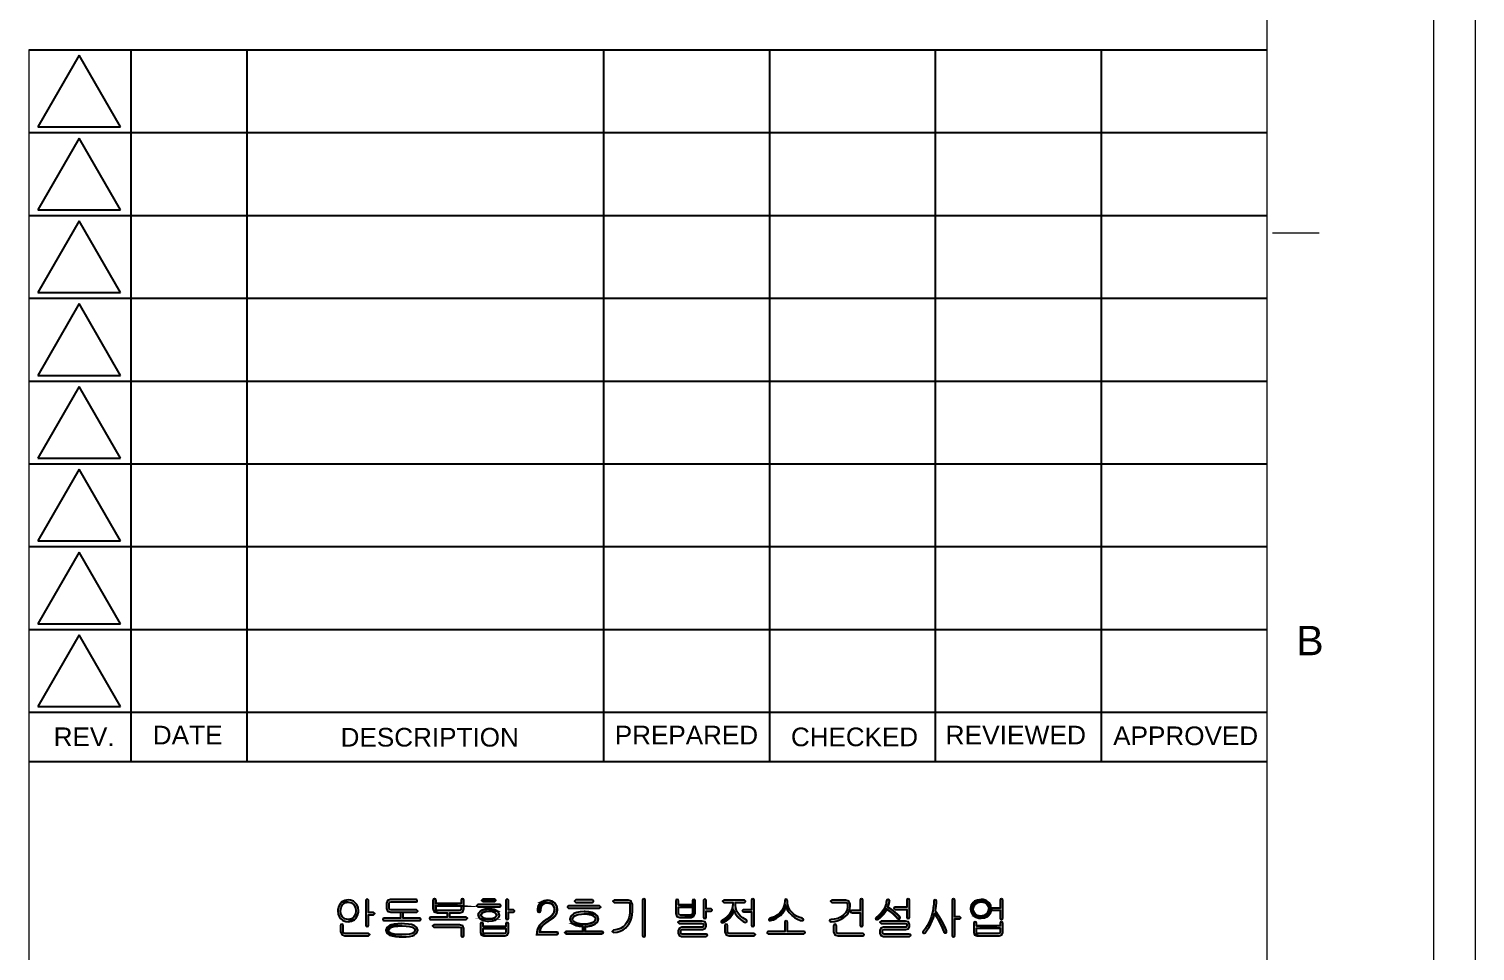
# Model space of a CAD drawing. Header units: inches. Extents: x 0 to 841, y 0 to 594.
# Drawn here: x 666.7 to 841, y 111.7 to 222.9 of the extents above; entities that cross this region are included whole.
import ezdxf
from ezdxf.enums import TextEntityAlignment as Align

# ---------------------------------------------------------------- set-up
doc = ezdxf.new("R2010")
doc.units = ezdxf.units.IN
doc.header["$MEASUREMENT"] = 0
for name, color, linetype in [('BG 0 -2', 7, 'Continuous'), ('BG 09.title block', 7, 'Continuous'), ('BG Default', 7, 'Continuous'), ('한국지역난방기술주식회사 CI', 7, 'Continuous')]:
    doc.layers.add(name, color=color, linetype=linetype)
doc.styles.add('Arial', font='arial.ttf')

msp = doc.modelspace()

# ---------------------------------------------------------------- hatches: boundary and pattern name
at = {"layer": 'BG Default', "linetype": 'Continuous'}
for points in [[(705.16, 115.55), (704.75, 115.63), (704.45, 115.87), (704.45, 115.87), (704.27, 116.22), (704.22, 116.58), (704.29, 117), (704.45, 117.3), (704.75, 117.55), (705.15, 117.63), (705.16, 117.63), (704.4, 117.67), (704.21, 117.49), (704.01, 117.16), (703.91, 116.76), (703.9, 116.58), (703.95, 116.17), (704.11, 115.81), (704.21, 115.68), (704.5, 115.43), (704.88, 115.29), (705.16, 115.27), (705.57, 115.33), (705.91, 115.51)], [(705.16, 117.9), (704.74, 117.85), (704.4, 117.67), (705.16, 117.63), (705.56, 117.55), (705.85, 117.3), (706.03, 116.96), (706.09, 116.58), (706.02, 116.17), (705.85, 115.87), (705.55, 115.63), (705.16, 115.55), (705.91, 115.51), (706.09, 115.68), (706.29, 116.01), (706.39, 116.41), (706.4, 116.58), (706.35, 117), (706.19, 117.36), (706.09, 117.49), (705.79, 117.75), (705.42, 117.88)], [(707.45, 118.05), (707.28, 117.89), (707.28, 114.86), (707.34, 114.74), (707.45, 114.69), (707.56, 114.74), (707.61, 114.86), (707.61, 116.11), (708.21, 116.11), (708.35, 116.25), (708.21, 116.39), (707.61, 116.39), (707.61, 117.89)], [(713.33, 117.96), (710.27, 117.96), (709.9, 117.84), (709.77, 117.52), (709.77, 116.88), (709.91, 116.54), (710.28, 116.42), (710.31, 116.42), (711.58, 116.42), (711.46, 116.3), (711.46, 115.71), (709.5, 115.71), (709.37, 115.67), (709.34, 115.57), (709.36, 115.47), (709.45, 115.43), (713.76, 115.43), (713.88, 115.47), (713.92, 115.57), (713.88, 115.67), (713.76, 115.71), (711.78, 115.71), (711.78, 116.32), (711.66, 116.42), (713.41, 116.42), (713.54, 116.56), (713.4, 116.7), (710.32, 116.7), (710.15, 116.75), (710.1, 116.9), (710.1, 117.49), (710.15, 117.63), (710.33, 117.67), (713.36, 117.67), (713.45, 117.72), (713.48, 117.82), (713.44, 117.92)], [(718.77, 117.18), (718.77, 116.84), (718.71, 116.68), (718.53, 116.63), (715.94, 116.63), (715.53, 116.48), (715.9, 116.36), (717.08, 116.36), (717.08, 115.83), (715.12, 115.83), (715, 115.79), (714.95, 115.69), (714.98, 115.6), (715.08, 115.56), (719.38, 115.56), (719.55, 115.69), (719.37, 115.83), (717.4, 115.83), (717.4, 116.36), (718.61, 116.36), (718.96, 116.48), (719.1, 116.81), (719.1, 117.87), (719.05, 118), (718.94, 118.04), (718.82, 117.99), (718.77, 117.87), (718.77, 117.46), (715.72, 117.46)], [(715.94, 116.63), (715.77, 116.68), (715.72, 116.84), (715.72, 117.18), (718.77, 117.18), (715.72, 117.46), (715.72, 117.86), (715.67, 117.99), (715.56, 118.03), (715.44, 117.99), (715.39, 117.86), (715.39, 116.81), (715.53, 116.48)], [(723.4, 117.35), (720.79, 117.35), (720.64, 117.21), (720.79, 117.06), (723.41, 117.06), (723.52, 117.11), (723.57, 117.21), (723.52, 117.31)], [(722.12, 115.61), (721.67, 115.66), (721.39, 115.76), (721.14, 116.05), (721.14, 116.07), (721.35, 116.37), (721.39, 116.4), (721.74, 116.51), (722.12, 116.54), (723.08, 116.58), (722.74, 116.74), (722.32, 116.81), (722.12, 116.82), (721.66, 116.78), (721.29, 116.66), (721.14, 116.58), (720.86, 116.28), (720.82, 116.07), (720.95, 115.73), (721.14, 115.57)], [(722.82, 117.98), (721.38, 117.98), (721.23, 117.85), (721.38, 117.7), (722.83, 117.7), (722.97, 117.85)], [(724.3, 118.05), (724.15, 117.89), (724.15, 115.69), (724.2, 115.57), (724.3, 115.53), (724.41, 115.57), (724.47, 115.69), (724.47, 116.44), (725.07, 116.44), (725.21, 116.58), (725.07, 116.72), (724.47, 116.72), (724.47, 117.89)], [(729.17, 117.55), (729.58, 117.47), (729.81, 117.31), (729.99, 116.96), (730.02, 116.76), (729.94, 116.36), (729.76, 116.07), (729.53, 115.87), (729.14, 115.59), (729.03, 115.53), (728.65, 115.27), (728.36, 114.99), (728.18, 114.78), (728, 114.42), (727.91, 114.03), (727.89, 113.72), (730.29, 113.72), (730.4, 113.78), (730.44, 113.88), (730.4, 113.99), (730.29, 114.03), (728.26, 114.03), (728.35, 114.45), (728.47, 114.68), (728.7, 114.93), (729.05, 115.19), (729.27, 115.34), (729.38, 115.42), (729.8, 115.7), (730.06, 115.93), (730.09, 115.96), (730.28, 116.28), (730.36, 116.7), (730.36, 116.76), (730.29, 117.16), (730.08, 117.49), (730.06, 117.52), (729.75, 117.74), (729.36, 117.85), (729.17, 117.86), (728.76, 117.8), (728.41, 117.63)], [(728.41, 117.63), (728.28, 117.52), (728.07, 117.18), (727.99, 116.78), (727.99, 116.76), (727.99, 116.61), (728.05, 116.46), (728.17, 116.42), (728.28, 116.46), (728.34, 116.6), (728.34, 116.76), (728.44, 117.15), (728.55, 117.31), (728.87, 117.51), (729.17, 117.55)], [(735.44, 117.18), (731.73, 117.18), (731.58, 117.05), (731.73, 116.9), (735.46, 116.9), (735.59, 117.05)], [(734.59, 117.9), (732.6, 117.9), (732.44, 117.75), (732.6, 117.61), (734.6, 117.61), (734.73, 117.75)], [(738.84, 117.87), (737.21, 117.87), (737.07, 117.74), (737.22, 117.6), (738.85, 117.6), (739.05, 117.54), (739.11, 117.36), (739.11, 116.72), (739.09, 116.25), (739.02, 115.83), (738.89, 115.46), (738.72, 115.13), (738.56, 114.92), (738.29, 114.66), (737.96, 114.46), (737.57, 114.32), (737.14, 114.24), (737.12, 114.24), (736.98, 114.09), (737.14, 113.96), (737.57, 114.01), (737.95, 114.13), (738.3, 114.31), (738.61, 114.55), (738.76, 114.71), (738.99, 115), (739.17, 115.34), (739.3, 115.71), (739.38, 116.12), (739.43, 116.56), (739.43, 116.71), (739.43, 117.36), (739.28, 117.72), (739.27, 117.74), (738.91, 117.87)], [(740.81, 118.05), (740.7, 118.01), (740.64, 117.89), (740.64, 113.62), (740.7, 113.49), (740.81, 113.45), (740.92, 113.49), (740.97, 113.62), (740.97, 117.89), (740.92, 118.01)], [(746.66, 117.02), (744.98, 117.31), (744.98, 117.77), (744.92, 117.9), (744.81, 117.95), (744.7, 117.9), (744.65, 117.76), (744.65, 116.27), (744.79, 115.92), (745.12, 115.8), (746.49, 115.8), (746.83, 115.93), (745.2, 116.08), (745.03, 116.14), (744.98, 116.3), (744.98, 117.02)], [(746.81, 117.95), (746.7, 117.9), (746.66, 117.79), (746.66, 117.31), (744.98, 117.31), (746.66, 117.02), (746.66, 116.3), (746.59, 116.14), (746.39, 116.08), (745.2, 116.08), (746.83, 115.93), (746.98, 116.27), (746.98, 117.79), (746.92, 117.9)], [(748.14, 118.05), (747.97, 117.89), (747.97, 115.81), (748.03, 115.69), (748.14, 115.66), (748.25, 115.69), (748.3, 115.81), (748.3, 116.56), (748.9, 116.56), (749.05, 116.71), (748.9, 116.85), (748.3, 116.85), (748.3, 117.89)], [(751.46, 116.89), (751.33, 116.51), (751.12, 116.17), (751.11, 116.15), (750.84, 115.86), (750.52, 115.61), (750.22, 115.43), (750.13, 115.33), (750.15, 115.22), (750.24, 115.15), (750.36, 115.17), (750.72, 115.38), (751.04, 115.64), (751.19, 115.79), (751.46, 116.14), (751.63, 116.49), (751.66, 116.58)], [(752.92, 117.87), (750.43, 117.87), (750.27, 117.74), (750.42, 117.6), (751.51, 117.6), (751.51, 117.3), (751.46, 116.89), (751.66, 116.58), (751.82, 116.25), (752.07, 115.89), (752.13, 115.83), (752.43, 115.56), (752.77, 115.31), (752.94, 115.22), (753.1, 115.19), (753.19, 115.28), (753.21, 115.39), (753.12, 115.5), (752.73, 115.73), (752.42, 115.98), (752.24, 116.18), (752.02, 116.52), (751.88, 116.9), (751.83, 117.3), (751.83, 117.31), (751.83, 117.6), (752.92, 117.6), (753.05, 117.74)], [(753.92, 118.05), (753.81, 118), (753.76, 117.89), (753.76, 116.72), (752.82, 116.72), (752.71, 116.68), (752.66, 116.58), (752.72, 116.49), (752.84, 116.45), (753.76, 116.45), (753.76, 114.87), (753.81, 114.74), (753.92, 114.69), (754.03, 114.74), (754.09, 114.87), (754.09, 117.89), (754.03, 118)], [(757.75, 117.4), (757.63, 117.02), (757.45, 116.66), (757.19, 116.36), (756.88, 116.08), (756.53, 115.87), (756.16, 115.73), (756, 115.69), (755.89, 115.63), (755.85, 115.52), (755.91, 115.43), (756.05, 115.41), (756.43, 115.52), (756.79, 115.69), (757.13, 115.94), (757.26, 116.04), (757.56, 116.36), (757.78, 116.69), (757.94, 117.05), (757.94, 117.06)], [(757.94, 117.99), (757.83, 117.95), (757.78, 117.81), (757.75, 117.4), (757.94, 117.06), (758.09, 116.71), (758.32, 116.37), (758.62, 116.05), (758.63, 116.04), (758.96, 115.77), (759.32, 115.57), (759.69, 115.44), (759.8, 115.42), (759.96, 115.43), (760.03, 115.53), (760, 115.64), (759.88, 115.71), (759.47, 115.82), (759.12, 116), (758.79, 116.25), (758.66, 116.37), (758.41, 116.68), (758.24, 117.04), (758.13, 117.42), (758.1, 117.8), (758.05, 117.95)], [(765.09, 117.87), (763.44, 117.87), (763.29, 117.74), (763.44, 117.6), (765.1, 117.6), (765.28, 117.55), (765.34, 117.37), (765.34, 117.1), (765.29, 116.71), (765.11, 116.36), (764.83, 116.06), (764.82, 116.04), (764.51, 115.84), (764.16, 115.68), (763.75, 115.58), (763.36, 115.54), (763.22, 115.49), (763.19, 115.39), (763.24, 115.29), (763.37, 115.26), (763.82, 115.31), (764.22, 115.41), (764.59, 115.57), (764.91, 115.77), (765.03, 115.85), (765.33, 116.16), (765.53, 116.49), (765.63, 116.86), (765.65, 117.1), (765.65, 117.39), (765.49, 117.75), (765.49, 117.75), (765.12, 117.87)], [(767.03, 118.05), (766.92, 118), (766.87, 117.87), (766.87, 116.63), (765.86, 116.63), (765.73, 116.58), (765.69, 116.48), (765.74, 116.39), (765.89, 116.35), (766.87, 116.35), (766.87, 114.87), (766.92, 114.74), (767.03, 114.69), (767.15, 114.74), (767.2, 114.87), (767.2, 117.87), (767.15, 118)], [(769.79, 116.86), (769.57, 116.53), (769.32, 116.21), (769.01, 115.93), (768.85, 115.79), (768.76, 115.68), (768.79, 115.57), (768.89, 115.53), (769.03, 115.57), (769.36, 115.85), (769.65, 116.13), (769.68, 116.17), (769.94, 116.51), (770.1, 116.77)], [(770.1, 116.77), (770.46, 116.53), (770.74, 116.32), (771.04, 116.05), (771.32, 115.74), (771.37, 115.67), (771.5, 115.59), (771.62, 115.64), (771.67, 115.75), (771.63, 115.88), (771.31, 116.2), (771.02, 116.46), (770.96, 116.51), (770.64, 116.76), (770.29, 116.99), (770.21, 117.04), (770.34, 117.43), (770.4, 117.78), (770.34, 117.92), (770.23, 117.96), (770.12, 117.92), (770.06, 117.8), (770.02, 117.43), (769.87, 117.03), (769.79, 116.86)], [(772.65, 118.05), (772.54, 118), (772.49, 117.89), (772.49, 117.05), (771.09, 117.05), (770.96, 117.01), (770.93, 116.91), (770.97, 116.81), (771.1, 116.76), (772.49, 116.76), (772.49, 115.81), (772.54, 115.69), (772.65, 115.66), (772.76, 115.69), (772.82, 115.81), (772.82, 117.89), (772.76, 118)], [(775.91, 117.93), (775.8, 117.88), (775.75, 117.76), (775.74, 117.36), (775.69, 116.96), (775.62, 116.55), (775.51, 116.14), (775.46, 115.95), (775.31, 115.52), (775.14, 115.13), (774.94, 114.77), (774.73, 114.44), (774.5, 114.15), (774.43, 114.02), (774.49, 113.91), (774.59, 113.89), (774.7, 113.94), (774.96, 114.28), (775.19, 114.62), (775.38, 114.98), (775.39, 115.02), (775.56, 115.38), (775.7, 115.76), (775.83, 116.18), (775.85, 116.23), (776.06, 116.39), (775.94, 116.56), (776, 116.96), (776.03, 117.16), (776.07, 117.58), (776.08, 117.76), (776.02, 117.88)], [(778.11, 118.05), (778, 118.01), (777.95, 117.89), (777.95, 113.61), (778, 113.49), (778.11, 113.45), (778.22, 113.49), (778.27, 113.61), (778.27, 115.61), (778.88, 115.61), (779.02, 115.75), (778.88, 115.88), (778.27, 115.88), (778.27, 117.89), (778.22, 118.01)], [(780.66, 117.74), (780.49, 117.6), (780.27, 117.27), (780.18, 116.88), (780.18, 116.81), (780.24, 116.41), (780.45, 116.07), (780.49, 116.04), (780.81, 115.82), (781.19, 115.71), (781.44, 115.69), (781.87, 115.75), (782.22, 115.91), (781.44, 115.96), (781.03, 116.03), (780.74, 116.22), (780.54, 116.56), (780.51, 116.81), (780.6, 117.21), (780.74, 117.4), (781.05, 117.6), (781.44, 117.66)], [(782.68, 116.88), (782.62, 117.22), (782.42, 117.55), (782.37, 117.6), (782.06, 117.82), (781.68, 117.94), (781.44, 117.95), (781.02, 117.89), (780.66, 117.74), (781.44, 117.66), (781.86, 117.59), (782.14, 117.4), (782.33, 117.06), (782.37, 116.81)], [(782.22, 115.91), (782.37, 116.04), (782.6, 116.37), (782.68, 116.71), (782.37, 116.81), (782.28, 116.42), (782.14, 116.22), (781.82, 116.02), (781.44, 115.96)], [(782.37, 116.81), (782.28, 116.42), (782.14, 116.22), (781.82, 116.02), (781.44, 115.96), (782.22, 115.91), (782.37, 116.04), (782.6, 116.37), (782.68, 116.71)], [(783.9, 118.05), (783.78, 118), (783.73, 117.87), (783.73, 116.93), (782.79, 116.93), (782.68, 116.89), (782.68, 116.88), (782.37, 116.81), (782.68, 116.71), (782.69, 116.69), (782.82, 116.65), (783.73, 116.65), (783.73, 115.71), (783.78, 115.58), (783.9, 115.54), (784.01, 115.58), (784.06, 115.71), (784.06, 117.88), (784.01, 118)], [(724.15, 114.44), (721.42, 114.72), (721.42, 115.04), (721.36, 115.16), (721.25, 115.2), (721.14, 115.16), (721.09, 115.04), (721.09, 113.99), (721.19, 113.69), (721.62, 113.86), (721.45, 113.91), (721.42, 114.05), (721.42, 114.44)], [(721.14, 115.57), (721.48, 115.41), (721.89, 115.34), (722.12, 115.33), (722.56, 115.37), (722.93, 115.48), (723.08, 115.57), (723.36, 115.87), (723.4, 116.07), (723.27, 116.42), (723.08, 116.58), (722.12, 116.54), (722.56, 116.5), (722.83, 116.4), (723.08, 116.1), (723.08, 116.07), (722.86, 115.77), (722.83, 115.76), (722.48, 115.64), (722.12, 115.61)], [(724.3, 115.2), (724.2, 115.16), (724.15, 115.04), (724.15, 114.72), (721.42, 114.72), (724.15, 114.44), (724.15, 114.04), (724.11, 113.9), (723.94, 113.86), (721.62, 113.86), (721.19, 113.69), (721.49, 113.59), (724.03, 113.59), (724.36, 113.69), (724.47, 113.97), (724.47, 115.04), (724.41, 115.16)], [(734.06, 116.18), (734.44, 116.1), (734.63, 116.03), (734.94, 115.77), (734.98, 115.6), (734.82, 115.29), (734.63, 115.17), (734.3, 115.06), (733.88, 114.99), (733.59, 114.98), (732.3, 114.98), (732.62, 114.83), (733.01, 114.74), (733.42, 114.7), (733.42, 114.11), (731.45, 114.11), (731.29, 113.97), (731.44, 113.83), (735.73, 113.83), (735.84, 113.88), (735.89, 113.97), (735.84, 114.07), (735.71, 114.11), (733.74, 114.11), (733.74, 114.7), (734.06, 114.72), (734.46, 114.8), (734.8, 114.93), (734.87, 114.98), (735.2, 115.25), (735.3, 115.59), (735.3, 115.6), (735.2, 115.95), (734.88, 116.22)], [(733.59, 116.21), (734.88, 116.22), (734.87, 116.22), (734.55, 116.37), (734.16, 116.46), (733.71, 116.49), (733.59, 116.5), (733.12, 116.47), (732.72, 116.39), (732.37, 116.27), (732.3, 116.22), (731.98, 115.95), (731.87, 115.6), (731.98, 115.26), (732.3, 114.98), (733.59, 114.98), (733.12, 115.01), (732.73, 115.09), (732.54, 115.17), (732.23, 115.44), (732.2, 115.6), (732.35, 115.92), (732.54, 116.03), (732.87, 116.15), (733.29, 116.2)], [(747.81, 115.36), (745.07, 115.36), (744.9, 115.22), (745.07, 115.08), (747.76, 115.08), (747.93, 115.04), (747.97, 114.9), (747.97, 114.75), (747.92, 114.64), (747.77, 114.61), (745.39, 114.61), (745.04, 114.48), (744.92, 114.17), (744.92, 113.89), (745.04, 113.61), (745.33, 113.51), (748.3, 113.51), (748.42, 113.56), (748.46, 113.65), (748.41, 113.75), (748.29, 113.79), (745.43, 113.79), (745.29, 113.82), (745.24, 113.94), (745.24, 114.14), (745.29, 114.28), (745.44, 114.33), (747.87, 114.33), (748.18, 114.44), (748.3, 114.72), (748.3, 114.94), (748.17, 115.25)], [(757.94, 115.39), (757.83, 115.36), (757.78, 115.25), (757.78, 114.11), (755.81, 114.11), (755.69, 114.07), (755.65, 113.97), (755.68, 113.88), (755.77, 113.83), (760.07, 113.83), (760.19, 113.88), (760.24, 113.97), (760.19, 114.07), (760.07, 114.11), (758.1, 114.11), (758.1, 115.22), (758.05, 115.35)], [(772.32, 115.36), (769.41, 115.36), (769.24, 115.22), (769.41, 115.08), (772.28, 115.08), (772.44, 115.04), (772.49, 114.9), (772.49, 114.75), (772.43, 114.64), (772.28, 114.61), (769.67, 114.61), (769.37, 114.5), (769.25, 114.22), (769.25, 113.9), (769.38, 113.61), (769.68, 113.51), (772.82, 113.51), (772.92, 113.56), (772.96, 113.65), (772.92, 113.75), (772.79, 113.79), (769.77, 113.79), (769.63, 113.82), (769.58, 113.94), (769.58, 114.15), (769.62, 114.29), (769.78, 114.33), (772.38, 114.33), (772.7, 114.43), (772.82, 114.71), (772.82, 114.95), (772.7, 115.25)], [(775.85, 116.23), (776.05, 115.95), (776.26, 115.59), (776.48, 115.17), (776.48, 115.15), (776.68, 114.77), (776.84, 114.38), (776.98, 114.04), (777.08, 113.93), (777.19, 113.92), (777.27, 114.01), (777.27, 114.17), (777.13, 114.52), (776.96, 114.89), (776.75, 115.28), (776.73, 115.33), (776.51, 115.71), (776.28, 116.07), (776.06, 116.39)], [(783.73, 114.49), (780.89, 114.78), (780.89, 115.11), (780.84, 115.24), (780.73, 115.28), (780.62, 115.24), (780.56, 115.11), (780.56, 113.99), (780.67, 113.69), (781.1, 113.86), (780.94, 113.91), (780.89, 114.05), (780.89, 114.49)], [(783.9, 115.28), (783.78, 115.24), (783.73, 115.11), (783.73, 114.78), (780.89, 114.78), (783.73, 114.49), (783.73, 114.04), (783.69, 113.9), (783.52, 113.86), (781.1, 113.86), (780.67, 113.69), (780.97, 113.59), (783.62, 113.59), (783.94, 113.69), (784.06, 113.97), (784.06, 115.11), (784.01, 115.24)], [(704.39, 115), (704.28, 114.95), (704.23, 114.8), (704.23, 114.09), (704.37, 113.72), (704.73, 113.59), (704.77, 113.59), (707.61, 113.59), (707.76, 113.72), (707.61, 113.86), (704.81, 113.86), (704.6, 113.91), (704.55, 114.11), (704.55, 114.8), (704.5, 114.95)], [(710.15, 114.82), (709.82, 114.57), (709.71, 114.24), (709.83, 113.91), (710.15, 113.67), (711.63, 113.72), (711.13, 113.73), (710.72, 113.79), (710.4, 113.87), (710.39, 113.87), (710.06, 114.1), (710.03, 114.24), (710.2, 114.54), (710.39, 114.63), (710.71, 114.71), (711.12, 114.76), (711.62, 114.78), (711.63, 114.78)], [(711.63, 115.05), (711.13, 115.03), (710.7, 114.98), (710.34, 114.89), (710.15, 114.82), (711.63, 114.78), (712.13, 114.76), (712.54, 114.71), (712.85, 114.63), (712.86, 114.63), (713.19, 114.39), (713.22, 114.24), (713.05, 113.96), (712.86, 113.87), (712.54, 113.79), (712.13, 113.74), (711.63, 113.72), (711.63, 113.72), (710.15, 113.67), (710.46, 113.56), (710.84, 113.49), (711.3, 113.45), (711.63, 113.44), (712.13, 113.46), (712.55, 113.51), (712.91, 113.59), (713.1, 113.67), (713.43, 113.92), (713.54, 114.24), (713.42, 114.58), (713.1, 114.82), (712.79, 114.93), (712.41, 115), (711.95, 115.04)], [(718.56, 114.92), (715.48, 114.92), (715.33, 114.78), (715.48, 114.64), (718.55, 114.64), (718.73, 114.59), (718.77, 114.44), (718.77, 113.62), (718.82, 113.49), (718.94, 113.45), (719.05, 113.49), (719.1, 113.62), (719.1, 114.46), (718.96, 114.8), (718.58, 114.92)], [(750.73, 114.98), (750.61, 114.94), (750.55, 114.8), (750.55, 114.07), (750.7, 113.71), (750.71, 113.7), (751.09, 113.59), (751.1, 113.59), (754.11, 113.59), (754.25, 113.72), (754.11, 113.86), (751.15, 113.86), (750.94, 113.91), (750.89, 114.11), (750.89, 114.8), (750.84, 114.94)], [(763.83, 114.98), (763.72, 114.94), (763.67, 114.8), (763.67, 114.07), (763.81, 113.71), (763.82, 113.7), (764.2, 113.59), (764.21, 113.59), (767.23, 113.59), (767.37, 113.72), (767.23, 113.86), (764.27, 113.86), (764.05, 113.91), (764, 114.11), (764, 114.8), (763.94, 114.94)]]:
    msp.add_hatch(color=3, dxfattribs=at).paths.add_polyline_path(points)

# ---------------------------------------------------------------- linework, layer by layer
at = {"layer": 'BG 0 -2', "color": 7, "linetype": 'Continuous', "lineweight": 9}
for p, q in [((841, 594), (841, 0)), ((815.93, 18.11), (815.93, 576.75)), ((666.66, 220.36), (666.66, 18.11)), ((816.56, 198.28), (822.22, 198.28))]:
    msp.add_line(p, q, dxfattribs=at)
at = {"layer": 'BG 0 -2', "color": 3, "linetype": 'Continuous', "lineweight": 25}
for points in [[(704.4, 117.67), (704.21, 117.49), (704.01, 117.16), (703.91, 116.76), (703.9, 116.58), (703.95, 116.17), (704.11, 115.81), (704.21, 115.68), (704.5, 115.43), (704.88, 115.29), (705.16, 115.27), (705.57, 115.33), (705.91, 115.51), (705.16, 115.55), (704.75, 115.63), (704.45, 115.87), (704.45, 115.87), (704.27, 116.22), (704.22, 116.58), (704.29, 117), (704.45, 117.3), (704.75, 117.55), (705.15, 117.63), (705.16, 117.63)], [(718.94, 118.04), (718.82, 117.99), (718.77, 117.87), (718.77, 117.46), (715.72, 117.46), (718.77, 117.18), (718.77, 116.84), (718.71, 116.68), (718.53, 116.63), (715.94, 116.63), (715.53, 116.48), (715.9, 116.36), (717.08, 116.36), (717.08, 115.83), (715.12, 115.83), (715, 115.79), (714.95, 115.69), (714.98, 115.6), (715.08, 115.56), (719.38, 115.56), (719.55, 115.69), (719.37, 115.83), (717.4, 115.83), (717.4, 116.36), (718.61, 116.36), (718.96, 116.48), (719.1, 116.81), (719.1, 117.87), (719.05, 118)], [(715.56, 118.03), (715.44, 117.99), (715.39, 117.86), (715.39, 116.81), (715.53, 116.48), (715.94, 116.63), (715.77, 116.68), (715.72, 116.84), (715.72, 117.18), (718.77, 117.18), (715.72, 117.46), (715.72, 117.86), (715.67, 117.99)], [(722.12, 116.82), (721.66, 116.78), (721.29, 116.66), (721.14, 116.58), (720.86, 116.28), (720.82, 116.07), (720.95, 115.73), (721.14, 115.57), (722.12, 115.61), (721.67, 115.66), (721.39, 115.76), (721.14, 116.05), (721.14, 116.07), (721.35, 116.37), (721.39, 116.4), (721.74, 116.51), (722.12, 116.54), (723.08, 116.58), (722.74, 116.74), (722.32, 116.81)], [(729.17, 117.86), (728.76, 117.8), (728.41, 117.63), (729.17, 117.55), (729.58, 117.47), (729.81, 117.31), (729.99, 116.96), (730.02, 116.76), (729.94, 116.36), (729.76, 116.07), (729.53, 115.87), (729.14, 115.59), (729.03, 115.53), (728.65, 115.27), (728.36, 114.99), (728.18, 114.78), (728, 114.42), (727.91, 114.03), (727.89, 113.72), (730.29, 113.72), (730.4, 113.78), (730.44, 113.88), (730.4, 113.99), (730.29, 114.03), (728.26, 114.03), (728.35, 114.45), (728.47, 114.68), (728.7, 114.93), (729.05, 115.19), (729.27, 115.34), (729.38, 115.42), (729.8, 115.7), (730.06, 115.93), (730.09, 115.96), (730.28, 116.28), (730.36, 116.7), (730.36, 116.76), (730.29, 117.16), (730.08, 117.49), (730.06, 117.52), (729.75, 117.74), (729.36, 117.85)], [(728.41, 117.63), (728.28, 117.52), (728.07, 117.18), (727.99, 116.78), (727.99, 116.76), (727.99, 116.61), (728.05, 116.46), (728.17, 116.42), (728.28, 116.46), (728.34, 116.6), (728.34, 116.76), (728.44, 117.15), (728.55, 117.31), (728.87, 117.51), (729.17, 117.55)], [(744.81, 117.95), (744.7, 117.9), (744.65, 117.76), (744.65, 116.27), (744.79, 115.92), (745.12, 115.8), (746.49, 115.8), (746.83, 115.93), (745.2, 116.08), (745.03, 116.14), (744.98, 116.3), (744.98, 117.02), (746.66, 117.02), (744.98, 117.31), (744.98, 117.77), (744.92, 117.9)], [(751.46, 116.89), (751.33, 116.51), (751.12, 116.17), (751.11, 116.15), (750.84, 115.86), (750.52, 115.61), (750.22, 115.43), (750.13, 115.33), (750.15, 115.22), (750.24, 115.15), (750.36, 115.17), (750.72, 115.38), (751.04, 115.64), (751.19, 115.79), (751.46, 116.14), (751.63, 116.49), (751.66, 116.58)], [(757.75, 117.4), (757.63, 117.02), (757.45, 116.66), (757.19, 116.36), (756.88, 116.08), (756.53, 115.87), (756.16, 115.73), (756, 115.69), (755.89, 115.63), (755.85, 115.52), (755.91, 115.43), (756.05, 115.41), (756.43, 115.52), (756.79, 115.69), (757.13, 115.94), (757.26, 116.04), (757.56, 116.36), (757.78, 116.69), (757.94, 117.05), (757.94, 117.06)], [(769.79, 116.86), (769.57, 116.53), (769.32, 116.21), (769.01, 115.93), (768.85, 115.79), (768.76, 115.68), (768.79, 115.57), (768.89, 115.53), (769.03, 115.57), (769.36, 115.85), (769.65, 116.13), (769.68, 116.17), (769.94, 116.51), (770.1, 116.77)], [(770.23, 117.96), (770.12, 117.92), (770.06, 117.8), (770.02, 117.43), (769.87, 117.03), (769.79, 116.86), (770.1, 116.77), (770.46, 116.53), (770.74, 116.32), (771.04, 116.05), (771.32, 115.74), (771.37, 115.67), (771.5, 115.59), (771.62, 115.64), (771.67, 115.75), (771.63, 115.88), (771.31, 116.2), (771.02, 116.46), (770.96, 116.51), (770.64, 116.76), (770.29, 116.99), (770.21, 117.04), (770.34, 117.43), (770.4, 117.78), (770.34, 117.92)], [(780.66, 117.74), (780.49, 117.6), (780.27, 117.27), (780.18, 116.88), (780.18, 116.81), (780.24, 116.41), (780.45, 116.07), (780.49, 116.04), (780.81, 115.82), (781.19, 115.71), (781.44, 115.69), (781.87, 115.75), (782.22, 115.91), (781.44, 115.96), (781.03, 116.03), (780.74, 116.22), (780.54, 116.56), (780.51, 116.81), (780.6, 117.21), (780.74, 117.4), (781.05, 117.6), (781.44, 117.66)], [(781.44, 117.95), (781.02, 117.89), (780.66, 117.74), (781.44, 117.66), (781.86, 117.59), (782.14, 117.4), (782.33, 117.06), (782.37, 116.81), (782.68, 116.88), (782.62, 117.22), (782.42, 117.55), (782.37, 117.6), (782.06, 117.82), (781.68, 117.94)], [(782.37, 116.81), (782.28, 116.42), (782.14, 116.22), (781.82, 116.02), (781.44, 115.96), (782.22, 115.91), (782.37, 116.04), (782.6, 116.37), (782.68, 116.71)], [(721.25, 115.2), (721.14, 115.16), (721.09, 115.04), (721.09, 113.99), (721.19, 113.69), (721.62, 113.86), (721.45, 113.91), (721.42, 114.05), (721.42, 114.44), (724.15, 114.44), (721.42, 114.72), (721.42, 115.04), (721.36, 115.16)], [(723.08, 116.58), (722.12, 116.54), (722.56, 116.5), (722.83, 116.4), (723.08, 116.1), (723.08, 116.07), (722.86, 115.77), (722.83, 115.76), (722.48, 115.64), (722.12, 115.61), (721.14, 115.57), (721.48, 115.41), (721.89, 115.34), (722.12, 115.33), (722.56, 115.37), (722.93, 115.48), (723.08, 115.57), (723.36, 115.87), (723.4, 116.07), (723.27, 116.42)], [(734.88, 116.22), (733.59, 116.21), (734.06, 116.18), (734.44, 116.1), (734.63, 116.03), (734.94, 115.77), (734.98, 115.6), (734.82, 115.29), (734.63, 115.17), (734.3, 115.06), (733.88, 114.99), (733.59, 114.98), (732.3, 114.98), (732.62, 114.83), (733.01, 114.74), (733.42, 114.7), (733.42, 114.11), (731.45, 114.11), (731.29, 113.97), (731.44, 113.83), (735.73, 113.83), (735.84, 113.88), (735.89, 113.97), (735.84, 114.07), (735.71, 114.11), (733.74, 114.11), (733.74, 114.7), (734.06, 114.72), (734.46, 114.8), (734.8, 114.93), (734.87, 114.98), (735.2, 115.25), (735.3, 115.59), (735.3, 115.6), (735.2, 115.95)], [(733.59, 116.5), (733.12, 116.47), (732.72, 116.39), (732.37, 116.27), (732.3, 116.22), (731.98, 115.95), (731.87, 115.6), (731.98, 115.26), (732.3, 114.98), (733.59, 114.98), (733.12, 115.01), (732.73, 115.09), (732.54, 115.17), (732.23, 115.44), (732.2, 115.6), (732.35, 115.92), (732.54, 116.03), (732.87, 116.15), (733.29, 116.2), (733.59, 116.21), (734.88, 116.22), (734.87, 116.22), (734.55, 116.37), (734.16, 116.46), (733.71, 116.49)], [(776.06, 116.39), (775.85, 116.23), (776.05, 115.95), (776.26, 115.59), (776.48, 115.17), (776.48, 115.15), (776.68, 114.77), (776.84, 114.38), (776.98, 114.04), (777.08, 113.93), (777.19, 113.92), (777.27, 114.01), (777.27, 114.17), (777.13, 114.52), (776.96, 114.89), (776.75, 115.28), (776.73, 115.33), (776.51, 115.71), (776.28, 116.07)], [(780.73, 115.28), (780.62, 115.24), (780.56, 115.11), (780.56, 113.99), (780.67, 113.69), (781.1, 113.86), (780.94, 113.91), (780.89, 114.05), (780.89, 114.49), (783.73, 114.49), (780.89, 114.78), (780.89, 115.11), (780.84, 115.24)], [(710.15, 114.82), (709.82, 114.57), (709.71, 114.24), (709.83, 113.91), (710.15, 113.67), (711.63, 113.72), (711.13, 113.73), (710.72, 113.79), (710.4, 113.87), (710.39, 113.87), (710.06, 114.1), (710.03, 114.24), (710.2, 114.54), (710.39, 114.63), (710.71, 114.71), (711.12, 114.76), (711.62, 114.78), (711.63, 114.78)]]:
    msp.add_lwpolyline(points, close=True, dxfattribs=at)
at = {"layer": 'BG 09.title block', "color": 7, "linetype": 'Continuous', "lineweight": 25}
for p, q in [((666.66, 220.36), (815.93, 220.36)), ((672.72, 219.7), (667.72, 211.06)), ((677.72, 211.06), (672.72, 219.7)), ((678.93, 220.36), (678.93, 134.53)), ((692.93, 220.36), (692.93, 134.53)), ((735.93, 220.36), (735.93, 134.53)), ((755.93, 220.36), (755.93, 134.53)), ((775.93, 220.36), (775.93, 134.53)), ((795.93, 220.36), (795.93, 134.53)), ((667.72, 211.06), (677.72, 211.06)), ((666.66, 210.38), (815.93, 210.38)), ((672.72, 209.72), (667.72, 201.08)), ((677.72, 201.08), (672.72, 209.72)), ((667.72, 201.08), (677.72, 201.08)), ((666.66, 200.4), (815.93, 200.4)), ((672.72, 199.74), (667.72, 191.1)), ((677.72, 191.1), (672.72, 199.74)), ((666.66, 190.42), (815.93, 190.42)), ((667.72, 191.1), (677.72, 191.1)), ((672.72, 189.76), (667.72, 181.12)), ((677.72, 181.12), (672.72, 189.76)), ((666.66, 180.44), (815.93, 180.44)), ((667.72, 181.12), (677.72, 181.12)), ((672.72, 179.78), (667.72, 171.14)), ((677.72, 171.14), (672.72, 179.78)), ((667.72, 171.14), (677.72, 171.14)), ((666.66, 170.46), (815.93, 170.46)), ((672.72, 169.8), (667.72, 161.16)), ((677.72, 161.16), (672.72, 169.8)), ((666.66, 160.48), (815.93, 160.48)), ((667.72, 161.16), (677.72, 161.16)), ((672.72, 159.82), (667.72, 151.18)), ((677.72, 151.18), (672.72, 159.82)), ((666.66, 150.5), (815.93, 150.5)), ((667.72, 151.18), (677.72, 151.18)), ((672.72, 149.84), (667.72, 141.2)), ((677.72, 141.2), (672.72, 149.84)), ((666.66, 140.52), (815.93, 140.52)), ((667.72, 141.2), (677.72, 141.2)), ((815.93, 134.53), (666.66, 134.53))]:
    msp.add_line(p, q, dxfattribs=at)
at = {"layer": 'BG Default', "color": 3, "linetype": 'Continuous', "lineweight": 25}
for points in [[(705.16, 115.55), (704.75, 115.63), (704.45, 115.87), (704.45, 115.87), (704.27, 116.22), (704.22, 116.58), (704.29, 117), (704.45, 117.3), (704.75, 117.55), (705.15, 117.63), (705.16, 117.63), (704.4, 117.67), (704.21, 117.49), (704.01, 117.16), (703.91, 116.76), (703.9, 116.58), (703.95, 116.17), (704.11, 115.81), (704.21, 115.68), (704.5, 115.43), (704.88, 115.29), (705.16, 115.27), (705.57, 115.33), (705.91, 115.51)], [(705.16, 117.9), (704.74, 117.85), (704.4, 117.67), (705.16, 117.63), (705.56, 117.55), (705.85, 117.3), (706.03, 116.96), (706.09, 116.58), (706.02, 116.17), (705.85, 115.87), (705.55, 115.63), (705.16, 115.55), (705.91, 115.51), (706.09, 115.68), (706.29, 116.01), (706.39, 116.41), (706.4, 116.58), (706.35, 117), (706.19, 117.36), (706.09, 117.49), (705.79, 117.75), (705.42, 117.88)], [(707.45, 118.05), (707.28, 117.89), (707.28, 114.86), (707.34, 114.74), (707.45, 114.69), (707.56, 114.74), (707.61, 114.86), (707.61, 116.11), (708.21, 116.11), (708.35, 116.25), (708.21, 116.39), (707.61, 116.39), (707.61, 117.89)], [(713.33, 117.96), (710.27, 117.96), (709.9, 117.84), (709.77, 117.52), (709.77, 116.88), (709.91, 116.54), (710.28, 116.42), (710.31, 116.42), (711.58, 116.42), (711.46, 116.3), (711.46, 115.71), (709.5, 115.71), (709.37, 115.67), (709.34, 115.57), (709.36, 115.47), (709.45, 115.43), (713.76, 115.43), (713.88, 115.47), (713.92, 115.57), (713.88, 115.67), (713.76, 115.71), (711.78, 115.71), (711.78, 116.32), (711.66, 116.42), (713.41, 116.42), (713.54, 116.56), (713.4, 116.7), (710.32, 116.7), (710.15, 116.75), (710.1, 116.9), (710.1, 117.49), (710.15, 117.63), (710.33, 117.67), (713.36, 117.67), (713.45, 117.72), (713.48, 117.82), (713.44, 117.92)], [(718.77, 117.18), (718.77, 116.84), (718.71, 116.68), (718.53, 116.63), (715.94, 116.63), (715.53, 116.48), (715.9, 116.36), (717.08, 116.36), (717.08, 115.83), (715.12, 115.83), (715, 115.79), (714.95, 115.69), (714.98, 115.6), (715.08, 115.56), (719.38, 115.56), (719.55, 115.69), (719.37, 115.83), (717.4, 115.83), (717.4, 116.36), (718.61, 116.36), (718.96, 116.48), (719.1, 116.81), (719.1, 117.87), (719.05, 118), (718.94, 118.04), (718.82, 117.99), (718.77, 117.87), (718.77, 117.46), (715.72, 117.46)], [(723.4, 117.35), (720.79, 117.35), (720.64, 117.21), (720.79, 117.06), (723.41, 117.06), (723.52, 117.11), (723.57, 117.21), (723.52, 117.31)], [(722.82, 117.98), (721.38, 117.98), (721.23, 117.85), (721.38, 117.7), (722.83, 117.7), (722.97, 117.85)], [(724.3, 118.05), (724.15, 117.89), (724.15, 115.69), (724.2, 115.57), (724.3, 115.53), (724.41, 115.57), (724.47, 115.69), (724.47, 116.44), (725.07, 116.44), (725.21, 116.58), (725.07, 116.72), (724.47, 116.72), (724.47, 117.89)], [(735.44, 117.18), (731.73, 117.18), (731.58, 117.05), (731.73, 116.9), (735.46, 116.9), (735.59, 117.05)], [(734.59, 117.9), (732.6, 117.9), (732.44, 117.75), (732.6, 117.61), (734.6, 117.61), (734.73, 117.75)], [(738.84, 117.87), (737.21, 117.87), (737.07, 117.74), (737.22, 117.6), (738.85, 117.6), (739.05, 117.54), (739.11, 117.36), (739.11, 116.72), (739.09, 116.25), (739.02, 115.83), (738.89, 115.46), (738.72, 115.13), (738.56, 114.92), (738.29, 114.66), (737.96, 114.46), (737.57, 114.32), (737.14, 114.24), (737.12, 114.24), (736.98, 114.09), (737.14, 113.96), (737.57, 114.01), (737.95, 114.13), (738.3, 114.31), (738.61, 114.55), (738.76, 114.71), (738.99, 115), (739.17, 115.34), (739.3, 115.71), (739.38, 116.12), (739.43, 116.56), (739.43, 116.71), (739.43, 117.36), (739.28, 117.72), (739.27, 117.74), (738.91, 117.87)], [(740.81, 118.05), (740.7, 118.01), (740.64, 117.89), (740.64, 113.62), (740.7, 113.49), (740.81, 113.45), (740.92, 113.49), (740.97, 113.62), (740.97, 117.89), (740.92, 118.01)], [(746.66, 117.02), (744.98, 117.31), (744.98, 117.77), (744.92, 117.9), (744.81, 117.95), (744.7, 117.9), (744.65, 117.76), (744.65, 116.27), (744.79, 115.92), (745.12, 115.8), (746.49, 115.8), (746.83, 115.93), (745.2, 116.08), (745.03, 116.14), (744.98, 116.3), (744.98, 117.02)], [(746.81, 117.95), (746.7, 117.9), (746.66, 117.79), (746.66, 117.31), (744.98, 117.31), (746.66, 117.02), (746.66, 116.3), (746.59, 116.14), (746.39, 116.08), (745.2, 116.08), (746.83, 115.93), (746.98, 116.27), (746.98, 117.79), (746.92, 117.9)], [(748.14, 118.05), (747.97, 117.89), (747.97, 115.81), (748.03, 115.69), (748.14, 115.66), (748.25, 115.69), (748.3, 115.81), (748.3, 116.56), (748.9, 116.56), (749.05, 116.71), (748.9, 116.85), (748.3, 116.85), (748.3, 117.89)], [(752.92, 117.87), (750.43, 117.87), (750.27, 117.74), (750.42, 117.6), (751.51, 117.6), (751.51, 117.3), (751.46, 116.89), (751.66, 116.58), (751.82, 116.25), (752.07, 115.89), (752.13, 115.83), (752.43, 115.56), (752.77, 115.31), (752.94, 115.22), (753.1, 115.19), (753.19, 115.28), (753.21, 115.39), (753.12, 115.5), (752.73, 115.73), (752.42, 115.98), (752.24, 116.18), (752.02, 116.52), (751.88, 116.9), (751.83, 117.3), (751.83, 117.31), (751.83, 117.6), (752.92, 117.6), (753.05, 117.74)], [(753.92, 118.05), (753.81, 118), (753.76, 117.89), (753.76, 116.72), (752.82, 116.72), (752.71, 116.68), (752.66, 116.58), (752.72, 116.49), (752.84, 116.45), (753.76, 116.45), (753.76, 114.87), (753.81, 114.74), (753.92, 114.69), (754.03, 114.74), (754.09, 114.87), (754.09, 117.89), (754.03, 118)], [(757.75, 117.4), (757.63, 117.02), (757.45, 116.66), (757.19, 116.36), (756.88, 116.08), (756.53, 115.87), (756.16, 115.73), (756, 115.69), (755.89, 115.63), (755.85, 115.52), (755.91, 115.43), (756.05, 115.41), (756.43, 115.52), (756.79, 115.69), (757.13, 115.94), (757.26, 116.04), (757.56, 116.36), (757.78, 116.69), (757.94, 117.05), (757.94, 117.06)], [(757.94, 117.99), (757.83, 117.95), (757.78, 117.81), (757.75, 117.4), (757.94, 117.06), (758.09, 116.71), (758.32, 116.37), (758.62, 116.05), (758.63, 116.04), (758.96, 115.77), (759.32, 115.57), (759.69, 115.44), (759.8, 115.42), (759.96, 115.43), (760.03, 115.53), (760, 115.64), (759.88, 115.71), (759.47, 115.82), (759.12, 116), (758.79, 116.25), (758.66, 116.37), (758.41, 116.68), (758.24, 117.04), (758.13, 117.42), (758.1, 117.8), (758.05, 117.95)], [(765.09, 117.87), (763.44, 117.87), (763.29, 117.74), (763.44, 117.6), (765.1, 117.6), (765.28, 117.55), (765.34, 117.37), (765.34, 117.1), (765.29, 116.71), (765.11, 116.36), (764.83, 116.06), (764.82, 116.04), (764.51, 115.84), (764.16, 115.68), (763.75, 115.58), (763.36, 115.54), (763.22, 115.49), (763.19, 115.39), (763.24, 115.29), (763.37, 115.26), (763.82, 115.31), (764.22, 115.41), (764.59, 115.57), (764.91, 115.77), (765.03, 115.85), (765.33, 116.16), (765.53, 116.49), (765.63, 116.86), (765.65, 117.1), (765.65, 117.39), (765.49, 117.75), (765.49, 117.75), (765.12, 117.87)], [(767.03, 118.05), (766.92, 118), (766.87, 117.87), (766.87, 116.63), (765.86, 116.63), (765.73, 116.58), (765.69, 116.48), (765.74, 116.39), (765.89, 116.35), (766.87, 116.35), (766.87, 114.87), (766.92, 114.74), (767.03, 114.69), (767.15, 114.74), (767.2, 114.87), (767.2, 117.87), (767.15, 118)], [(772.65, 118.05), (772.54, 118), (772.49, 117.89), (772.49, 117.05), (771.09, 117.05), (770.96, 117.01), (770.93, 116.91), (770.97, 116.81), (771.1, 116.76), (772.49, 116.76), (772.49, 115.81), (772.54, 115.69), (772.65, 115.66), (772.76, 115.69), (772.82, 115.81), (772.82, 117.89), (772.76, 118)], [(775.91, 117.93), (775.8, 117.88), (775.75, 117.76), (775.74, 117.36), (775.69, 116.96), (775.62, 116.55), (775.51, 116.14), (775.46, 115.95), (775.31, 115.52), (775.14, 115.13), (774.94, 114.77), (774.73, 114.44), (774.5, 114.15), (774.43, 114.02), (774.49, 113.91), (774.59, 113.89), (774.7, 113.94), (774.96, 114.28), (775.19, 114.62), (775.38, 114.98), (775.39, 115.02), (775.56, 115.38), (775.7, 115.76), (775.83, 116.18), (775.85, 116.23), (776.06, 116.39), (775.94, 116.56), (776, 116.96), (776.03, 117.16), (776.07, 117.58), (776.08, 117.76), (776.02, 117.88)], [(778.11, 118.05), (778, 118.01), (777.95, 117.89), (777.95, 113.61), (778, 113.49), (778.11, 113.45), (778.22, 113.49), (778.27, 113.61), (778.27, 115.61), (778.88, 115.61), (779.02, 115.75), (778.88, 115.88), (778.27, 115.88), (778.27, 117.89), (778.22, 118.01)], [(780.66, 117.74), (780.49, 117.6), (780.27, 117.27), (780.18, 116.88), (780.18, 116.81), (780.24, 116.41), (780.45, 116.07), (780.49, 116.04), (780.81, 115.82), (781.19, 115.71), (781.44, 115.69), (781.87, 115.75), (782.22, 115.91), (781.44, 115.96), (781.03, 116.03), (780.74, 116.22), (780.54, 116.56), (780.51, 116.81), (780.6, 117.21), (780.74, 117.4), (781.05, 117.6), (781.44, 117.66)], [(782.68, 116.88), (782.62, 117.22), (782.42, 117.55), (782.37, 117.6), (782.06, 117.82), (781.68, 117.94), (781.44, 117.95), (781.02, 117.89), (780.66, 117.74), (781.44, 117.66), (781.86, 117.59), (782.14, 117.4), (782.33, 117.06), (782.37, 116.81)], [(782.37, 116.81), (782.28, 116.42), (782.14, 116.22), (781.82, 116.02), (781.44, 115.96), (782.22, 115.91), (782.37, 116.04), (782.6, 116.37), (782.68, 116.71)], [(783.9, 118.05), (783.78, 118), (783.73, 117.87), (783.73, 116.93), (782.79, 116.93), (782.68, 116.89), (782.68, 116.88), (782.37, 116.81), (782.68, 116.71), (782.69, 116.69), (782.82, 116.65), (783.73, 116.65), (783.73, 115.71), (783.78, 115.58), (783.9, 115.54), (784.01, 115.58), (784.06, 115.71), (784.06, 117.88), (784.01, 118)], [(724.15, 114.44), (721.42, 114.72), (721.42, 115.04), (721.36, 115.16), (721.25, 115.2), (721.14, 115.16), (721.09, 115.04), (721.09, 113.99), (721.19, 113.69), (721.62, 113.86), (721.45, 113.91), (721.42, 114.05), (721.42, 114.44)], [(721.14, 115.57), (721.48, 115.41), (721.89, 115.34), (722.12, 115.33), (722.56, 115.37), (722.93, 115.48), (723.08, 115.57), (723.36, 115.87), (723.4, 116.07), (723.27, 116.42), (723.08, 116.58), (722.12, 116.54), (722.56, 116.5), (722.83, 116.4), (723.08, 116.1), (723.08, 116.07), (722.86, 115.77), (722.83, 115.76), (722.48, 115.64), (722.12, 115.61)], [(724.3, 115.2), (724.2, 115.16), (724.15, 115.04), (724.15, 114.72), (721.42, 114.72), (724.15, 114.44), (724.15, 114.04), (724.11, 113.9), (723.94, 113.86), (721.62, 113.86), (721.19, 113.69), (721.49, 113.59), (724.03, 113.59), (724.36, 113.69), (724.47, 113.97), (724.47, 115.04), (724.41, 115.16)], [(733.59, 116.21), (734.88, 116.22), (734.87, 116.22), (734.55, 116.37), (734.16, 116.46), (733.71, 116.49), (733.59, 116.5), (733.12, 116.47), (732.72, 116.39), (732.37, 116.27), (732.3, 116.22), (731.98, 115.95), (731.87, 115.6), (731.98, 115.26), (732.3, 114.98), (733.59, 114.98), (733.12, 115.01), (732.73, 115.09), (732.54, 115.17), (732.23, 115.44), (732.2, 115.6), (732.35, 115.92), (732.54, 116.03), (732.87, 116.15), (733.29, 116.2)], [(747.81, 115.36), (745.07, 115.36), (744.9, 115.22), (745.07, 115.08), (747.76, 115.08), (747.93, 115.04), (747.97, 114.9), (747.97, 114.75), (747.92, 114.64), (747.77, 114.61), (745.39, 114.61), (745.04, 114.48), (744.92, 114.17), (744.92, 113.89), (745.04, 113.61), (745.33, 113.51), (748.3, 113.51), (748.42, 113.56), (748.46, 113.65), (748.41, 113.75), (748.29, 113.79), (745.43, 113.79), (745.29, 113.82), (745.24, 113.94), (745.24, 114.14), (745.29, 114.28), (745.44, 114.33), (747.87, 114.33), (748.18, 114.44), (748.3, 114.72), (748.3, 114.94), (748.17, 115.25)], [(757.94, 115.39), (757.83, 115.36), (757.78, 115.25), (757.78, 114.11), (755.81, 114.11), (755.69, 114.07), (755.65, 113.97), (755.68, 113.88), (755.77, 113.83), (760.07, 113.83), (760.19, 113.88), (760.24, 113.97), (760.19, 114.07), (760.07, 114.11), (758.1, 114.11), (758.1, 115.22), (758.05, 115.35)], [(772.32, 115.36), (769.41, 115.36), (769.24, 115.22), (769.41, 115.08), (772.28, 115.08), (772.44, 115.04), (772.49, 114.9), (772.49, 114.75), (772.43, 114.64), (772.28, 114.61), (769.67, 114.61), (769.37, 114.5), (769.25, 114.22), (769.25, 113.9), (769.38, 113.61), (769.68, 113.51), (772.82, 113.51), (772.92, 113.56), (772.96, 113.65), (772.92, 113.75), (772.79, 113.79), (769.77, 113.79), (769.63, 113.82), (769.58, 113.94), (769.58, 114.15), (769.62, 114.29), (769.78, 114.33), (772.38, 114.33), (772.7, 114.43), (772.82, 114.71), (772.82, 114.95), (772.7, 115.25)], [(783.73, 114.49), (780.89, 114.78), (780.89, 115.11), (780.84, 115.24), (780.73, 115.28), (780.62, 115.24), (780.56, 115.11), (780.56, 113.99), (780.67, 113.69), (781.1, 113.86), (780.94, 113.91), (780.89, 114.05), (780.89, 114.49)], [(783.9, 115.28), (783.78, 115.24), (783.73, 115.11), (783.73, 114.78), (780.89, 114.78), (783.73, 114.49), (783.73, 114.04), (783.69, 113.9), (783.52, 113.86), (781.1, 113.86), (780.67, 113.69), (780.97, 113.59), (783.62, 113.59), (783.94, 113.69), (784.06, 113.97), (784.06, 115.11), (784.01, 115.24)], [(704.39, 115), (704.28, 114.95), (704.23, 114.8), (704.23, 114.09), (704.37, 113.72), (704.73, 113.59), (704.77, 113.59), (707.61, 113.59), (707.76, 113.72), (707.61, 113.86), (704.81, 113.86), (704.6, 113.91), (704.55, 114.11), (704.55, 114.8), (704.5, 114.95)], [(710.15, 114.82), (709.82, 114.57), (709.71, 114.24), (709.83, 113.91), (710.15, 113.67), (711.63, 113.72), (711.13, 113.73), (710.72, 113.79), (710.4, 113.87), (710.39, 113.87), (710.06, 114.1), (710.03, 114.24), (710.2, 114.54), (710.39, 114.63), (710.71, 114.71), (711.12, 114.76), (711.62, 114.78), (711.63, 114.78)], [(711.63, 115.05), (711.13, 115.03), (710.7, 114.98), (710.34, 114.89), (710.15, 114.82), (711.63, 114.78), (712.13, 114.76), (712.54, 114.71), (712.85, 114.63), (712.86, 114.63), (713.19, 114.39), (713.22, 114.24), (713.05, 113.96), (712.86, 113.87), (712.54, 113.79), (712.13, 113.74), (711.63, 113.72), (711.63, 113.72), (710.15, 113.67), (710.46, 113.56), (710.84, 113.49), (711.3, 113.45), (711.63, 113.44), (712.13, 113.46), (712.55, 113.51), (712.91, 113.59), (713.1, 113.67), (713.43, 113.92), (713.54, 114.24), (713.42, 114.58), (713.1, 114.82), (712.79, 114.93), (712.41, 115), (711.95, 115.04)], [(718.56, 114.92), (715.48, 114.92), (715.33, 114.78), (715.48, 114.64), (718.55, 114.64), (718.73, 114.59), (718.77, 114.44), (718.77, 113.62), (718.82, 113.49), (718.94, 113.45), (719.05, 113.49), (719.1, 113.62), (719.1, 114.46), (718.96, 114.8), (718.58, 114.92)], [(750.73, 114.98), (750.61, 114.94), (750.55, 114.8), (750.55, 114.07), (750.7, 113.71), (750.71, 113.7), (751.09, 113.59), (751.1, 113.59), (754.11, 113.59), (754.25, 113.72), (754.11, 113.86), (751.15, 113.86), (750.94, 113.91), (750.89, 114.11), (750.89, 114.8), (750.84, 114.94)], [(763.83, 114.98), (763.72, 114.94), (763.67, 114.8), (763.67, 114.07), (763.81, 113.71), (763.82, 113.7), (764.2, 113.59), (764.21, 113.59), (767.23, 113.59), (767.37, 113.72), (767.23, 113.86), (764.27, 113.86), (764.05, 113.91), (764, 114.11), (764, 114.8), (763.94, 114.94)]]:
    msp.add_lwpolyline(points, close=True, dxfattribs=at)
at = {"layer": 'BG Default', "color": 3, "linetype": 'Continuous', "lineweight": 25, "const_width": 0.25}
for points in [[(715.94, 116.63), (715.77, 116.68), (715.72, 116.84), (715.72, 117.18), (718.77, 117.18), (715.72, 117.46), (715.72, 117.86), (715.67, 117.99), (715.56, 118.03), (715.44, 117.99), (715.39, 117.86), (715.39, 116.81), (715.53, 116.48)], [(722.12, 115.61), (721.67, 115.66), (721.39, 115.76), (721.14, 116.05), (721.14, 116.07), (721.35, 116.37), (721.39, 116.4), (721.74, 116.51), (722.12, 116.54), (723.08, 116.58), (722.74, 116.74), (722.32, 116.81), (722.12, 116.82), (721.66, 116.78), (721.29, 116.66), (721.14, 116.58), (720.86, 116.28), (720.82, 116.07), (720.95, 115.73), (721.14, 115.57)], [(729.17, 117.55), (729.58, 117.47), (729.81, 117.31), (729.99, 116.96), (730.02, 116.76), (729.94, 116.36), (729.76, 116.07), (729.53, 115.87), (729.14, 115.59), (729.03, 115.53), (728.65, 115.27), (728.36, 114.99), (728.18, 114.78), (728, 114.42), (727.91, 114.03), (727.89, 113.72), (730.29, 113.72), (730.4, 113.78), (730.44, 113.88), (730.4, 113.99), (730.29, 114.03), (728.26, 114.03), (728.35, 114.45), (728.47, 114.68), (728.7, 114.93), (729.05, 115.19), (729.27, 115.34), (729.38, 115.42), (729.8, 115.7), (730.06, 115.93), (730.09, 115.96), (730.28, 116.28), (730.36, 116.7), (730.36, 116.76), (730.29, 117.16), (730.08, 117.49), (730.06, 117.52), (729.75, 117.74), (729.36, 117.85), (729.17, 117.86), (728.76, 117.8), (728.41, 117.63)], [(728.41, 117.63), (728.28, 117.52), (728.07, 117.18), (727.99, 116.78), (727.99, 116.76), (727.99, 116.61), (728.05, 116.46), (728.17, 116.42), (728.28, 116.46), (728.34, 116.6), (728.34, 116.76), (728.44, 117.15), (728.55, 117.31), (728.87, 117.51), (729.17, 117.55)], [(751.46, 116.89), (751.33, 116.51), (751.12, 116.17), (751.11, 116.15), (750.84, 115.86), (750.52, 115.61), (750.22, 115.43), (750.13, 115.33), (750.15, 115.22), (750.24, 115.15), (750.36, 115.17), (750.72, 115.38), (751.04, 115.64), (751.19, 115.79), (751.46, 116.14), (751.63, 116.49), (751.66, 116.58)], [(769.79, 116.86), (769.57, 116.53), (769.32, 116.21), (769.01, 115.93), (768.85, 115.79), (768.76, 115.68), (768.79, 115.57), (768.89, 115.53), (769.03, 115.57), (769.36, 115.85), (769.65, 116.13), (769.68, 116.17), (769.94, 116.51), (770.1, 116.77)], [(770.1, 116.77), (770.46, 116.53), (770.74, 116.32), (771.04, 116.05), (771.32, 115.74), (771.37, 115.67), (771.5, 115.59), (771.62, 115.64), (771.67, 115.75), (771.63, 115.88), (771.31, 116.2), (771.02, 116.46), (770.96, 116.51), (770.64, 116.76), (770.29, 116.99), (770.21, 117.04), (770.34, 117.43), (770.4, 117.78), (770.34, 117.92), (770.23, 117.96), (770.12, 117.92), (770.06, 117.8), (770.02, 117.43), (769.87, 117.03), (769.79, 116.86)], [(782.22, 115.91), (782.37, 116.04), (782.6, 116.37), (782.68, 116.71), (782.37, 116.81), (782.28, 116.42), (782.14, 116.22), (781.82, 116.02), (781.44, 115.96)], [(734.06, 116.18), (734.44, 116.1), (734.63, 116.03), (734.94, 115.77), (734.98, 115.6), (734.82, 115.29), (734.63, 115.17), (734.3, 115.06), (733.88, 114.99), (733.59, 114.98), (732.3, 114.98), (732.62, 114.83), (733.01, 114.74), (733.42, 114.7), (733.42, 114.11), (731.45, 114.11), (731.29, 113.97), (731.44, 113.83), (735.73, 113.83), (735.84, 113.88), (735.89, 113.97), (735.84, 114.07), (735.71, 114.11), (733.74, 114.11), (733.74, 114.7), (734.06, 114.72), (734.46, 114.8), (734.8, 114.93), (734.87, 114.98), (735.2, 115.25), (735.3, 115.59), (735.3, 115.6), (735.2, 115.95), (734.88, 116.22)], [(775.85, 116.23), (776.05, 115.95), (776.26, 115.59), (776.48, 115.17), (776.48, 115.15), (776.68, 114.77), (776.84, 114.38), (776.98, 114.04), (777.08, 113.93), (777.19, 113.92), (777.27, 114.01), (777.27, 114.17), (777.13, 114.52), (776.96, 114.89), (776.75, 115.28), (776.73, 115.33), (776.51, 115.71), (776.28, 116.07), (776.06, 116.39)]]:
    msp.add_lwpolyline(points, close=True, dxfattribs=at)
at = {"layer": '한국지역난방기술주식회사 CI', "color": 7, "linetype": 'Continuous', "lineweight": 9}
msp.add_line((836, 589), (836, 5), dxfattribs=at)

# ---------------------------------------------------------------- texts
at = {"layer": 'BG 0 -2', "color": 7, "style": 'Arial', "width": 1.005373}
msp.add_text('B ', height=3.537, dxfattribs=at).set_placement((819.44, 147.39))
at = {"layer": 'BG 09.title block', "color": 7, "style": 'Arial'}
for s, width, p in [('REV.', 1.000881, (673.32, 137.56)), ('DATE', 1.004333, (685.8, 137.77)), ('DESCRIPTION', 1.000365, (714.98, 137.51)), ('PREPARED', 0.999338, (745.93, 137.77)), ('CHECKED', 0.996974, (766.19, 137.55)), ('REVIEWED', 1.010172, (785.63, 137.77)), ('APPROVED', 1.000499, (806.11, 137.68))]:
    msp.add_text(s, height=2.25, dxfattribs=dict(at, width=width)).set_placement(p, align=Align.MIDDLE)

doc.saveas('drawing.dxf')
